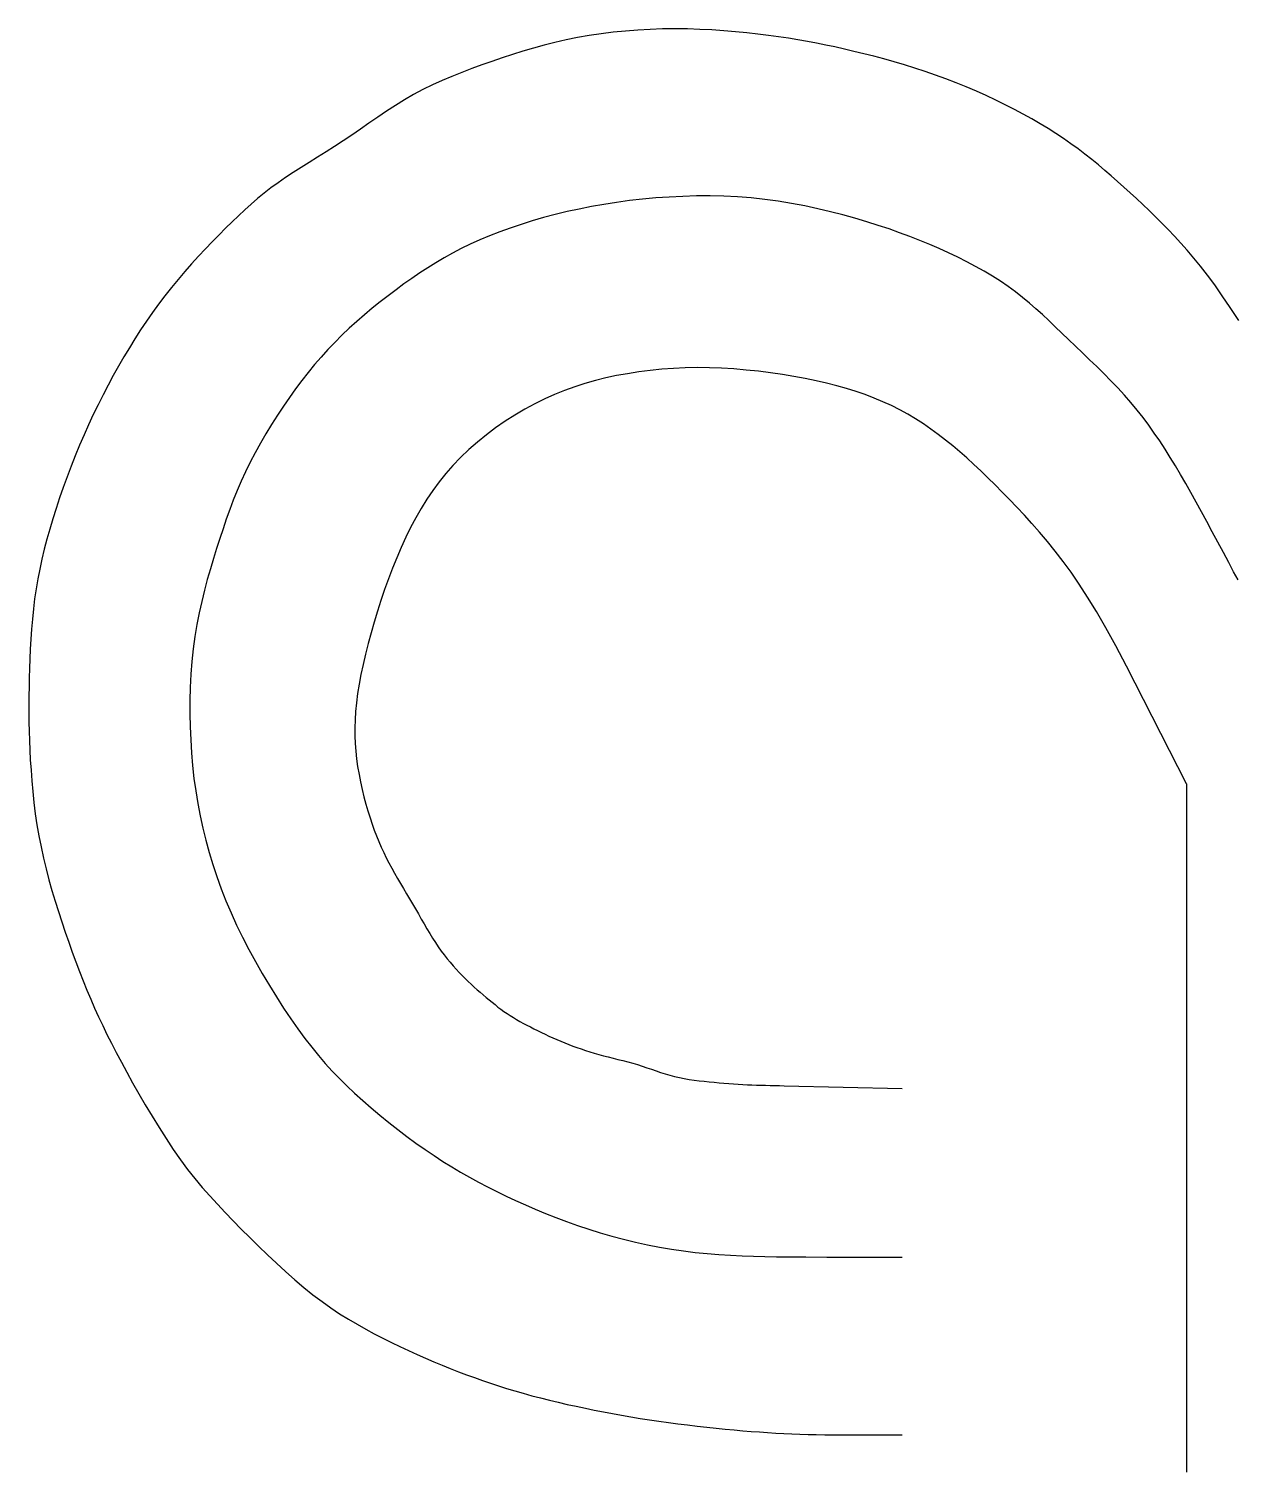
# Model space of a CAD drawing. Extents: x 3835738 to 4446688, y -234172 to 94826.
# Drawn here: x 4431171 to 4434269, y -59103 to -55398 of the extents above; entities that cross this region are included whole.
import ezdxf

# ---------------------------------------------------------------- set-up
doc = ezdxf.new("R2010")
doc.units = 0
doc.header["$LTSCALE"] = 1000
doc.header["$MEASUREMENT"] = 0
doc.layers.add('ELE_DIM', color=3, linetype='Continuous')
doc.layers.add('TK', color=7, linetype='Continuous')

# ---------------------------------------------------------------- blocks, each defined once
blk = doc.blocks.new('asdfasdfasdfasdfwfas')
at = {"layer": 'TK', "ltscale": 0.6}
for p, q in [((-48321.9, 186378.5), (-48334.3, 186377)), ((-48309.3, 186379.8), (-48321.9, 186378.5)), ((-48296.6, 186380.7), (-48309.3, 186379.8)), ((-48283.8, 186381.4), (-48296.6, 186380.7)), ((-48271, 186381.9), (-48283.8, 186381.4)), ((-48258.2, 186382), (-48271, 186381.9)), ((-48245.5, 186381.9), (-48258.2, 186382)), ((-48232.9, 186381.5), (-48245.5, 186381.9)), ((-48220.4, 186380.9), (-48232.9, 186381.5)), ((-48208.2, 186380), (-48220.4, 186380.9)), ((-48196.2, 186379.1), (-48208.2, 186380)), ((-48184.5, 186377.9), (-48196.2, 186379.1)), ((-48392.8, 186365.3), (-48403.8, 186362.2)), ((-48381.6, 186368.1), (-48392.8, 186365.3)), ((-48370.2, 186370.7), (-48381.6, 186368.1)), ((-48358.5, 186373.1), (-48370.2, 186370.7)), ((-48346.5, 186375.2), (-48358.5, 186373.1)), ((-48334.3, 186377), (-48346.5, 186375.2)), ((-48173.2, 186376.7), (-48184.5, 186377.9)), ((-48162.3, 186375.3), (-48173.2, 186376.7)), ((-48151.9, 186373.9), (-48162.3, 186375.3)), ((-48141.8, 186372.4), (-48151.9, 186373.9)), ((-48132, 186370.8), (-48141.8, 186372.4)), ((-48122.4, 186369.1), (-48132, 186370.8)), ((-48112.9, 186367.3), (-48122.4, 186369.1)), ((-48103.5, 186365.4), (-48112.9, 186367.3)), ((-48094, 186363.4), (-48103.5, 186365.4)), ((-48084.3, 186361.2), (-48094, 186363.4)), ((-48446.4, 186348.6), (-48456.8, 186345)), ((-48435.9, 186352.2), (-48446.4, 186348.6)), ((-48425.3, 186355.7), (-48435.9, 186352.2)), ((-48414.6, 186359), (-48425.3, 186355.7)), ((-48403.8, 186362.2), (-48414.6, 186359)), ((-48074.5, 186358.9), (-48084.3, 186361.2)), ((-48064.4, 186356.5), (-48074.5, 186358.9)), ((-48054.2, 186353.9), (-48064.4, 186356.5)), ((-48043.8, 186351.1), (-48054.2, 186353.9)), ((-48033.3, 186348.2), (-48043.8, 186351.1)), ((-48477.4, 186337.3), (-48487.5, 186333.2)), ((-48467.1, 186341.2), (-48477.4, 186337.3)), ((-48456.8, 186345), (-48467.1, 186341.2)), ((-48022.7, 186345), (-48033.3, 186348.2)), ((-48012.1, 186341.7), (-48022.7, 186345)), ((-48001.4, 186338.2), (-48012.1, 186341.7)), ((-47990.7, 186334.5), (-48001.4, 186338.2)), ((-47980.1, 186330.6), (-47990.7, 186334.5)), ((-48517.2, 186319.6), (-48526.8, 186314.5)), ((-48507.5, 186324.4), (-48517.2, 186319.6)), ((-48497.5, 186328.9), (-48507.5, 186324.4)), ((-48487.5, 186333.2), (-48497.5, 186328.9)), ((-47969.6, 186326.5), (-47980.1, 186330.6)), ((-47959.1, 186322.3), (-47969.6, 186326.5)), ((-47948.8, 186317.9), (-47959.1, 186322.3)), ((-48536.2, 186309), (-48545.5, 186303.3)), ((-48526.8, 186314.5), (-48536.2, 186309)), ((-47938.7, 186313.4), (-47948.8, 186317.9)), ((-47928.8, 186308.8), (-47938.7, 186313.4)), ((-47919.1, 186304.1), (-47928.8, 186308.8)), ((-47909.7, 186299.3), (-47919.1, 186304.1)), ((-48563.7, 186291.3), (-48572.7, 186285.1)), ((-48554.7, 186297.4), (-48563.7, 186291.3)), ((-48545.5, 186303.3), (-48554.7, 186297.4)), ((-47900.7, 186294.5), (-47909.7, 186299.3)), ((-47891.8, 186289.6), (-47900.7, 186294.5)), ((-47883.3, 186284.6), (-47891.8, 186289.6)), ((-48581.5, 186279), (-48590.4, 186272.9)), ((-48572.7, 186285.1), (-48581.5, 186279)), ((-47875, 186279.6), (-47883.3, 186284.6)), ((-47867, 186274.5), (-47875, 186279.6)), ((-47859.2, 186269.3), (-47867, 186274.5)), ((-48608, 186261.2), (-48616.8, 186255.7)), ((-48599.2, 186267), (-48608, 186261.2)), ((-48590.4, 186272.9), (-48599.2, 186267)), ((-47851.7, 186264), (-47859.2, 186269.3)), ((-47844.3, 186258.7), (-47851.7, 186264)), ((-48634, 186244.9), (-48642.4, 186239.7)), ((-48625.5, 186250.2), (-48634, 186244.9)), ((-48616.8, 186255.7), (-48625.5, 186250.2)), ((-47837.2, 186253.3), (-47844.3, 186258.7)), ((-47830.3, 186247.9), (-47837.2, 186253.3)), ((-47823.5, 186242.3), (-47830.3, 186247.9)), ((-48650.6, 186234.4), (-48658.5, 186229.2)), ((-48642.4, 186239.7), (-48650.6, 186234.4)), ((-47816.8, 186236.7), (-47823.5, 186242.3)), ((-47810.2, 186231.1), (-47816.8, 186236.7)), ((-47803.7, 186225.3), (-47810.2, 186231.1)), ((-48673.3, 186218.6), (-48680.3, 186213.2)), ((-48666, 186224), (-48673.3, 186218.6)), ((-48658.5, 186229.2), (-48666, 186224)), ((-47797.2, 186219.5), (-47803.7, 186225.3)), ((-47790.7, 186213.6), (-47797.2, 186219.5)), ((-48693.7, 186202), (-48700.2, 186196.1)), ((-48687.1, 186207.7), (-48693.7, 186202)), ((-48680.3, 186213.2), (-48687.1, 186207.7)), ((-48331.3, 186201.8), (-48344.2, 186199.5)), ((-48318.3, 186203.8), (-48331.3, 186201.8)), ((-48305.1, 186205.6), (-48318.3, 186203.8)), ((-48291.6, 186207.1), (-48305.1, 186205.6)), ((-48278, 186208.4), (-48291.6, 186207.1)), ((-48264.3, 186209.3), (-48278, 186208.4)), ((-48250.4, 186210), (-48264.3, 186209.3)), ((-48236.3, 186210.4), (-48250.4, 186210)), ((-48222.3, 186210.4), (-48236.3, 186210.4)), ((-48208.2, 186210.1), (-48222.3, 186210.4)), ((-48194.1, 186209.4), (-48208.2, 186210.1)), ((-48180, 186208.4), (-48194.1, 186209.4)), ((-48166, 186206.9), (-48180, 186208.4)), ((-48152.2, 186205), (-48166, 186206.9)), ((-48138.5, 186202.8), (-48152.2, 186205)), ((-48124.9, 186200.2), (-48138.5, 186202.8)), ((-47784.2, 186207.7), (-47790.7, 186213.6)), ((-47777.7, 186201.6), (-47784.2, 186207.7)), ((-47771.2, 186195.4), (-47777.7, 186201.6)), ((-48706.7, 186190.1), (-48713.2, 186183.8)), ((-48700.2, 186196.1), (-48706.7, 186190.1)), ((-48393.3, 186188.2), (-48405, 186184.8)), ((-48381.4, 186191.3), (-48393.3, 186188.2)), ((-48369.2, 186194.3), (-48381.4, 186191.3)), ((-48356.8, 186197), (-48369.2, 186194.3)), ((-48344.2, 186199.5), (-48356.8, 186197)), ((-48111.6, 186197.3), (-48124.9, 186200.2)), ((-48098.6, 186194.2), (-48111.6, 186197.3)), ((-48085.9, 186190.9), (-48098.6, 186194.2)), ((-48073.5, 186187.5), (-48085.9, 186190.9)), ((-48061.4, 186183.9), (-48073.5, 186187.5)), ((-47764.7, 186189.1), (-47771.2, 186195.4)), ((-47758.2, 186182.6), (-47764.7, 186189.1)), ((-48719.9, 186177.2), (-48726.7, 186170.4)), ((-48713.2, 186183.8), (-48719.9, 186177.2)), ((-48438.4, 186173.6), (-48448.8, 186169.5)), ((-48427.6, 186177.5), (-48438.4, 186173.6)), ((-48416.4, 186181.2), (-48427.6, 186177.5)), ((-48405, 186184.8), (-48416.4, 186181.2)), ((-48049.8, 186180.2), (-48061.4, 186183.9)), ((-48038.5, 186176.5), (-48049.8, 186180.2)), ((-48027.6, 186172.7), (-48038.5, 186176.5)), ((-48017, 186168.8), (-48027.6, 186172.7)), ((-47751.7, 186175.9), (-47758.2, 186182.6)), ((-47745.2, 186169.1), (-47751.7, 186175.9)), ((-48740.7, 186156), (-48747.7, 186148.5)), ((-48733.6, 186163.3), (-48740.7, 186156)), ((-48726.7, 186170.4), (-48733.6, 186163.3)), ((-48478, 186156.4), (-48486.9, 186151.7)), ((-48468.6, 186160.9), (-48478, 186156.4)), ((-48458.9, 186165.3), (-48468.6, 186160.9)), ((-48448.8, 186169.5), (-48458.9, 186165.3)), ((-48006.7, 186164.8), (-48017, 186168.8)), ((-47996.7, 186160.6), (-48006.7, 186164.8)), ((-47986.9, 186156.4), (-47996.7, 186160.6)), ((-47977.3, 186152), (-47986.9, 186156.4)), ((-47738.7, 186162), (-47745.2, 186169.1)), ((-47732.1, 186154.6), (-47738.7, 186162)), ((-48747.7, 186148.5), (-48754.8, 186140.7)), ((-48504.1, 186141.9), (-48512.3, 186136.7)), ((-48495.6, 186146.9), (-48504.1, 186141.9)), ((-48486.9, 186151.7), (-48495.6, 186146.9)), ((-47967.9, 186147.5), (-47977.3, 186152)), ((-47958.6, 186142.8), (-47967.9, 186147.5)), ((-47949.6, 186138), (-47958.6, 186142.8)), ((-47725.5, 186146.7), (-47732.1, 186154.6)), ((-47718.6, 186138.2), (-47725.5, 186146.7)), ((-48761.8, 186132.8), (-48768.8, 186124.7)), ((-48754.8, 186140.7), (-48761.8, 186132.8)), ((-48520.5, 186131.4), (-48528.6, 186125.8)), ((-48512.3, 186136.7), (-48520.5, 186131.4)), ((-47940.9, 186133.1), (-47949.6, 186138)), ((-47932.3, 186128), (-47940.9, 186133.1)), ((-47924.1, 186122.8), (-47932.3, 186128)), ((-47711.4, 186129), (-47718.6, 186138.2)), ((-47704, 186119), (-47711.4, 186129)), ((-48775.6, 186116.4), (-48782.2, 186108)), ((-48768.8, 186124.7), (-48775.6, 186116.4)), ((-48544.9, 186114.1), (-48553, 186108)), ((-48536.7, 186120.1), (-48544.9, 186114.1)), ((-48528.6, 186125.8), (-48536.7, 186120.1)), ((-47916.2, 186117.4), (-47924.1, 186122.8)), ((-47908.6, 186111.9), (-47916.2, 186117.4)), ((-47901.3, 186106.3), (-47908.6, 186111.9)), ((-47696.2, 186108), (-47704, 186119)), ((-48788.7, 186099.4), (-48795, 186090.7)), ((-48782.2, 186108), (-48788.7, 186099.4)), ((-48561.2, 186101.7), (-48569.3, 186095.1)), ((-48553, 186108), (-48561.2, 186101.7)), ((-47894.3, 186100.5), (-47901.3, 186106.3)), ((-47887.6, 186094.6), (-47894.3, 186100.5)), ((-47688, 186096), (-47696.2, 186108)), ((-48801.2, 186081.9), (-48807.2, 186072.9)), ((-48795, 186090.7), (-48801.2, 186081.9)), ((-48577.3, 186088.4), (-48585.2, 186081.6)), ((-48569.3, 186095.1), (-48577.3, 186088.4)), ((-47880.9, 186088.6), (-47887.6, 186094.6)), ((-47874.3, 186082.4), (-47880.9, 186088.6)), ((-47867.7, 186076), (-47874.3, 186082.4)), ((-47679.2, 186082.6), (-47688, 186096)), ((-48807.2, 186072.9), (-48813.1, 186063.8)), ((-48600.5, 186067.4), (-48607.8, 186060.1)), ((-48592.9, 186074.6), (-48600.5, 186067.4)), ((-48585.2, 186081.6), (-48592.9, 186074.6)), ((-47861, 186069.6), (-47867.7, 186076)), ((-47854.1, 186063), (-47861, 186069.6)), ((-48818.8, 186054.5), (-48824.5, 186045.1)), ((-48813.1, 186063.8), (-48818.8, 186054.5)), ((-48614.9, 186052.6), (-48621.8, 186045)), ((-48607.8, 186060.1), (-48614.9, 186052.6)), ((-47847.1, 186056.2), (-47854.1, 186063)), ((-47839.8, 186049.3), (-47847.1, 186056.2)), ((-48824.5, 186045.1), (-48830, 186035.6)), ((-48621.8, 186045), (-48628.5, 186037.2)), ((-47832.5, 186042.3), (-47839.8, 186049.3)), ((-47825.1, 186035.2), (-47832.5, 186042.3)), ((-48835.4, 186026), (-48840.7, 186016.1)), ((-48830, 186035.6), (-48835.4, 186026)), ((-48635.1, 186029.1), (-48641.6, 186020.9)), ((-48628.5, 186037.2), (-48635.1, 186029.1)), ((-48329.3, 186023.5), (-48340.1, 186020.8)), ((-48318.3, 186025.9), (-48329.3, 186023.5)), ((-48307, 186027.9), (-48318.3, 186025.9)), ((-48295.5, 186029.7), (-48307, 186027.9)), ((-48283.9, 186031.2), (-48295.5, 186029.7)), ((-48272, 186032.4), (-48283.9, 186031.2)), ((-48260, 186033.3), (-48272, 186032.4)), ((-48247.8, 186033.9), (-48260, 186033.3)), ((-48235.4, 186034.1), (-48247.8, 186033.9)), ((-48223, 186034), (-48235.4, 186034.1)), ((-48210.4, 186033.6), (-48223, 186034)), ((-48197.8, 186032.8), (-48210.4, 186033.6)), ((-48185.1, 186031.7), (-48197.8, 186032.8)), ((-48172.6, 186030.4), (-48185.1, 186031.7)), ((-48160.2, 186028.8), (-48172.6, 186030.4)), ((-48148, 186027), (-48160.2, 186028.8)), ((-48136.1, 186025), (-48148, 186027)), ((-48124.6, 186022.9), (-48136.1, 186025)), ((-48113.4, 186020.6), (-48124.6, 186022.9)), ((-47817.8, 186028), (-47825.1, 186035.2)), ((-47810.5, 186020.7), (-47817.8, 186028)), ((-48840.7, 186016.1), (-48845.8, 186006.2)), ((-48648, 186012.4), (-48654.3, 186003.6)), ((-48641.6, 186020.9), (-48648, 186012.4)), ((-48371.7, 186010.7), (-48382, 186006.6)), ((-48361.3, 186014.5), (-48371.7, 186010.7)), ((-48350.8, 186017.8), (-48361.3, 186014.5)), ((-48340.1, 186020.8), (-48350.8, 186017.8)), ((-48102.6, 186018.1), (-48113.4, 186020.6)), ((-48092.2, 186015.5), (-48102.6, 186018.1)), ((-48082.1, 186012.7), (-48092.2, 186015.5)), ((-48072.3, 186009.7), (-48082.1, 186012.7)), ((-48062.9, 186006.4), (-48072.3, 186009.7)), ((-47803.4, 186013.3), (-47810.5, 186020.7)), ((-47796.6, 186005.8), (-47803.4, 186013.3)), ((-48850.9, 185996.1), (-48855.8, 185985.9)), ((-48845.8, 186006.2), (-48850.9, 185996.1)), ((-48660.5, 185994.6), (-48666.7, 185985.3)), ((-48654.3, 186003.6), (-48660.5, 185994.6)), ((-48402.4, 185996.9), (-48412.6, 185991.4)), ((-48392.2, 186002), (-48402.4, 185996.9)), ((-48382, 186006.6), (-48392.2, 186002)), ((-48053.7, 186002.9), (-48062.9, 186006.4)), ((-48044.7, 185999.1), (-48053.7, 186002.9)), ((-48036, 185995.1), (-48044.7, 185999.1)), ((-48027.5, 185990.8), (-48036, 185995.1)), ((-47790, 185998.3), (-47796.6, 186005.8)), ((-47783.7, 185990.6), (-47790, 185998.3)), ((-48855.8, 185985.9), (-48860.6, 185975.5)), ((-48666.7, 185985.3), (-48672.7, 185975.8)), ((-48432.8, 185979), (-48442.6, 185972.3)), ((-48422.8, 185985.4), (-48432.8, 185979)), ((-48412.6, 185991.4), (-48422.8, 185985.4)), ((-48019.3, 185986.2), (-48027.5, 185990.8)), ((-48011.2, 185981.4), (-48019.3, 185986.2)), ((-48003.2, 185976.4), (-48011.2, 185981.4)), ((-47777.6, 185982.9), (-47783.7, 185990.6)), ((-47771.7, 185975), (-47777.6, 185982.9)), ((-48865.3, 185965), (-48869.9, 185954.4)), ((-48860.6, 185975.5), (-48865.3, 185965)), ((-48678.5, 185966.2), (-48684.1, 185956.5)), ((-48672.7, 185975.8), (-48678.5, 185966.2)), ((-48452.1, 185965.1), (-48461.3, 185957.7)), ((-48442.6, 185972.3), (-48452.1, 185965.1)), ((-47995.5, 185971.1), (-48003.2, 185976.4)), ((-47987.9, 185965.6), (-47995.5, 185971.1)), ((-47980.4, 185959.8), (-47987.9, 185965.6)), ((-47766, 185967), (-47771.7, 185975)), ((-47760.4, 185958.9), (-47766, 185967)), ((-48869.9, 185954.4), (-48874.3, 185943.6)), ((-48684.1, 185956.5), (-48689.5, 185946.7)), ((-48470.2, 185950), (-48478.5, 185942)), ((-48461.3, 185957.7), (-48470.2, 185950)), ((-47973, 185953.9), (-47980.4, 185959.8)), ((-47965.7, 185947.7), (-47973, 185953.9)), ((-47754.9, 185950.5), (-47760.4, 185958.9)), ((-47749.6, 185942), (-47754.9, 185950.5)), ((-48874.3, 185943.6), (-48878.6, 185932.8)), ((-48694.7, 185936.9), (-48699.5, 185927.2)), ((-48689.5, 185946.7), (-48694.7, 185936.9)), ((-48486.4, 185933.8), (-48493.8, 185925.5)), ((-48478.5, 185942), (-48486.4, 185933.8)), ((-47958.5, 185941.4), (-47965.7, 185947.7)), ((-47951.3, 185934.8), (-47958.5, 185941.4)), ((-47944.1, 185928), (-47951.3, 185934.8)), ((-47744.2, 185933.3), (-47749.6, 185942)), ((-48882.8, 185922), (-48886.8, 185911.1)), ((-48878.6, 185932.8), (-48882.8, 185922)), ((-48699.5, 185927.2), (-48703.9, 185917.5)), ((-48493.8, 185925.5), (-48500.7, 185916.8)), ((-47936.9, 185921), (-47944.1, 185928)), ((-47929.6, 185913.8), (-47936.9, 185921)), ((-47739, 185924.3), (-47744.2, 185933.3)), ((-47733.7, 185915.2), (-47739, 185924.3)), ((-48886.8, 185911.1), (-48890.6, 185900.3)), ((-48708.1, 185907.8), (-48712, 185898.1)), ((-48703.9, 185917.5), (-48708.1, 185907.8)), ((-48507.2, 185908), (-48513.4, 185898.9)), ((-48500.7, 185916.8), (-48507.2, 185908)), ((-47922.2, 185906.4), (-47929.6, 185913.8)), ((-47914.7, 185898.8), (-47922.2, 185906.4)), ((-47728.4, 185905.8), (-47733.7, 185915.2)), ((-47723.1, 185896.1), (-47728.4, 185905.8)), ((-48894.1, 185889.6), (-48897.5, 185879)), ((-48890.6, 185900.3), (-48894.1, 185889.6)), ((-48712, 185898.1), (-48715.7, 185888.4)), ((-48519.2, 185889.5), (-48524.7, 185879.9)), ((-48513.4, 185898.9), (-48519.2, 185889.5)), ((-47907.1, 185890.9), (-47914.7, 185898.8)), ((-47899.4, 185882.7), (-47907.1, 185890.9)), ((-47717.7, 185886.2), (-47723.1, 185896.1)), ((-48897.5, 185879), (-48900.6, 185868.4)), ((-48719.2, 185878.6), (-48722.6, 185868.7)), ((-48715.7, 185888.4), (-48719.2, 185878.6)), ((-48524.7, 185879.9), (-48529.9, 185870)), ((-47891.7, 185874.1), (-47899.4, 185882.7)), ((-47712.2, 185876), (-47717.7, 185886.2)), ((-47706.5, 185865.6), (-47712.2, 185876)), ((-48900.6, 185868.4), (-48903.5, 185858)), ((-48722.6, 185868.7), (-48725.9, 185858.7)), ((-48534.9, 185859.9), (-48539.7, 185849.5)), ((-48529.9, 185870), (-48534.9, 185859.9)), ((-47883.8, 185865.1), (-47891.7, 185874.1)), ((-47875.8, 185855.7), (-47883.8, 185865.1)), ((-47700.8, 185854.9), (-47706.5, 185865.6)), ((-48906.2, 185847.7), (-48908.6, 185837.5)), ((-48903.5, 185858), (-48906.2, 185847.7)), ((-48729.2, 185848.5), (-48732.4, 185838.1)), ((-48725.9, 185858.7), (-48729.2, 185848.5)), ((-48539.7, 185849.5), (-48544.2, 185838.9)), ((-47867.8, 185845.7), (-47875.8, 185855.7)), ((-47859.7, 185835.2), (-47867.8, 185845.7)), ((-47695.1, 185844.3), (-47700.8, 185854.9)), ((-48908.6, 185837.5), (-48910.8, 185827.3)), ((-48732.4, 185838.1), (-48735.6, 185827.5)), ((-48544.2, 185838.9), (-48548.5, 185828.1)), ((-47851.5, 185824), (-47859.7, 185835.2)), ((-47689.6, 185834.1), (-47695.1, 185844.3)), ((-47684.5, 185824.6), (-47689.6, 185834.1)), ((-48912.8, 185817.1), (-48914.5, 185806.9)), ((-48910.8, 185827.3), (-48912.8, 185817.1)), ((-48738.7, 185816.6), (-48741.7, 185805.5)), ((-48735.6, 185827.5), (-48738.7, 185816.6)), ((-48552.7, 185817.2), (-48556.6, 185806.2)), ((-48548.5, 185828.1), (-48552.7, 185817.2)), ((-47843.2, 185811.8), (-47851.5, 185824)), ((-47679.9, 185816.1), (-47684.5, 185824.6)), ((-48914.5, 185806.9), (-48916.1, 185796.6)), ((-48741.7, 185805.5), (-48744.5, 185794.1)), ((-48556.6, 185806.2), (-48560.4, 185795.1)), ((-47834.5, 185798.5), (-47843.2, 185811.8)), ((-48917.3, 185786.3), (-48918.4, 185775.9)), ((-48916.1, 185796.6), (-48917.3, 185786.3)), ((-48744.5, 185794.1), (-48747.1, 185782.4)), ((-48560.4, 185795.1), (-48563.9, 185784)), ((-47825.4, 185783.7), (-47834.5, 185798.5)), ((-48918.4, 185775.9), (-48919.3, 185765.6)), ((-48747.1, 185782.4), (-48749.4, 185770.4)), ((-48567.3, 185772.9), (-48570.5, 185761.8)), ((-48563.9, 185784), (-48567.3, 185772.9)), ((-47815.8, 185767.1), (-47825.4, 185783.7)), ((-48919.3, 185765.6), (-48920, 185755.3)), ((-48751.4, 185758), (-48753.1, 185745.3)), ((-48749.4, 185770.4), (-48751.4, 185758)), ((-48570.5, 185761.8), (-48573.5, 185750.8)), ((-47805.5, 185748.5), (-47815.8, 185767.1)), ((-48920.6, 185745.2), (-48921, 185735.1)), ((-48920, 185755.3), (-48920.6, 185745.2)), ((-48753.1, 185745.3), (-48754.5, 185732.4)), ((-48573.5, 185750.8), (-48576.2, 185740)), ((-47794.4, 185727.5), (-47805.5, 185748.5)), ((-48921, 185735.1), (-48921.4, 185725.3)), ((-48754.5, 185732.4), (-48755.5, 185719.2)), ((-48578.7, 185729.4), (-48580.9, 185719.1)), ((-48576.2, 185740), (-48578.7, 185729.4)), ((-47733, 185606.9), (-47794.4, 185727.5)), ((-48921.6, 185715.7), (-48921.8, 185706.4)), ((-48921.4, 185725.3), (-48921.6, 185715.7)), ((-48755.5, 185719.2), (-48756.2, 185705.8)), ((-48580.9, 185719.1), (-48582.8, 185709.1)), ((-48921.8, 185706.4), (-48922, 185697.2)), ((-48922, 185697.2), (-48922, 185688.2)), ((-48756.2, 185705.8), (-48756.5, 185692.3)), ((-48584.4, 185699.4), (-48585.6, 185690.1)), ((-48582.8, 185709.1), (-48584.4, 185699.4)), ((-48922, 185688.2), (-48922, 185679.2)), ((-48756.5, 185692.3), (-48756.6, 185678.8)), ((-48585.6, 185690.1), (-48586.5, 185681.2)), ((-48922, 185679.2), (-48921.9, 185670.1)), ((-48921.9, 185670.1), (-48921.7, 185660.8)), ((-48756.6, 185678.8), (-48756.3, 185665.3)), ((-48587, 185672.6), (-48587.3, 185664.3)), ((-48586.5, 185681.2), (-48587, 185672.6)), ((-48921.7, 185660.8), (-48921.4, 185651.3)), ((-48756.3, 185665.3), (-48755.8, 185651.9)), ((-48755.8, 185651.9), (-48754.9, 185638.6)), ((-48587.3, 185664.3), (-48587.2, 185656.2)), ((-48587.2, 185656.2), (-48586.9, 185648.1)), ((-48921.4, 185651.3), (-48921, 185641.5)), ((-48921, 185641.5), (-48920.5, 185631.3)), ((-48754.9, 185638.6), (-48753.8, 185625.5)), ((-48586.9, 185648.1), (-48586.3, 185640.2)), ((-48586.3, 185640.2), (-48585.4, 185632.3)), ((-48920.5, 185631.3), (-48919.8, 185620.7)), ((-48753.8, 185625.5), (-48752.4, 185612.4)), ((-48585.4, 185632.3), (-48584.3, 185624.4)), ((-48584.3, 185624.4), (-48582.9, 185616.5)), ((-48919.8, 185620.7), (-48919, 185609.9)), ((-48919, 185609.9), (-48918, 185598.8)), ((-48752.4, 185612.4), (-48750.6, 185599.5)), ((-48582.9, 185616.5), (-48581.4, 185608.7)), ((-48581.4, 185608.7), (-48579.7, 185601)), ((-48918, 185598.8), (-48916.8, 185587.5)), ((-48750.6, 185599.5), (-48748.5, 185586.7)), ((-48579.7, 185601), (-48577.8, 185593.4)), ((-48577.8, 185593.4), (-48575.8, 185586)), ((-47733, 185606.9), (-47733, 184900)), ((-48916.8, 185587.5), (-48915.4, 185576.1)), ((-48748.5, 185586.7), (-48746.1, 185574)), ((-48575.8, 185586), (-48573.7, 185578.9)), ((-48573.7, 185578.9), (-48571.6, 185572)), ((-48915.4, 185576.1), (-48913.7, 185564.7)), ((-48913.7, 185564.7), (-48911.7, 185553.2)), ((-48746.1, 185574), (-48743.4, 185561.3)), ((-48571.6, 185572), (-48569.4, 185565.4)), ((-48569.4, 185565.4), (-48567.2, 185559.2)), ((-48911.7, 185553.2), (-48909.5, 185541.9)), ((-48743.4, 185561.3), (-48740.3, 185548.8)), ((-48740.3, 185548.8), (-48736.9, 185536.3)), ((-48567.2, 185559.2), (-48564.9, 185553.2)), ((-48564.9, 185553.2), (-48562.5, 185547.4)), ((-48909.5, 185541.9), (-48907, 185530.6)), ((-48736.9, 185536.3), (-48733.1, 185523.9)), ((-48562.5, 185547.4), (-48560, 185541.7)), ((-48560, 185541.7), (-48557.5, 185536.2)), ((-48557.5, 185536.2), (-48554.9, 185530.8)), ((-48907, 185530.6), (-48904.3, 185519.4)), ((-48904.3, 185519.4), (-48901.4, 185508.3)), ((-48733.1, 185523.9), (-48729, 185511.5)), ((-48554.9, 185530.8), (-48552.1, 185525.5)), ((-48552.1, 185525.5), (-48549.3, 185520.2)), ((-48549.3, 185520.2), (-48546.3, 185514.9)), ((-48901.4, 185508.3), (-48898.3, 185497.2)), ((-48729, 185511.5), (-48724.5, 185499.1)), ((-48546.3, 185514.9), (-48543.3, 185509.7)), ((-48543.3, 185509.7), (-48540.2, 185504.4)), ((-48540.2, 185504.4), (-48537.1, 185499.2)), ((-48898.3, 185497.2), (-48895, 185486.4)), ((-48724.5, 185499.1), (-48719.6, 185486.7)), ((-48537.1, 185499.2), (-48534, 185493.9)), ((-48534, 185493.9), (-48530.9, 185488.7)), ((-48895, 185486.4), (-48891.7, 185475.6)), ((-48891.7, 185475.6), (-48888.2, 185464.9)), ((-48719.6, 185486.7), (-48714.3, 185474.3)), ((-48714.3, 185474.3), (-48708.6, 185461.8)), ((-48530.9, 185488.7), (-48527.9, 185483.5)), ((-48527.9, 185483.5), (-48524.9, 185478.3)), ((-48524.9, 185478.3), (-48521.9, 185473.1)), ((-48888.2, 185464.9), (-48884.7, 185454.4)), ((-48708.6, 185461.8), (-48702.6, 185449.4)), ((-48521.9, 185473.1), (-48519, 185467.9)), ((-48519, 185467.9), (-48516.1, 185462.9)), ((-48516.1, 185462.9), (-48513.2, 185457.9)), ((-48884.7, 185454.4), (-48881.1, 185444.1)), ((-48702.6, 185449.4), (-48696.1, 185436.8)), ((-48513.2, 185457.9), (-48510.3, 185453)), ((-48510.3, 185453), (-48507.4, 185448.3)), ((-48507.4, 185448.3), (-48504.4, 185443.7)), ((-48881.1, 185444.1), (-48877.5, 185433.9)), ((-48877.5, 185433.9), (-48873.8, 185423.9)), ((-48696.1, 185436.8), (-48689.3, 185424.3)), ((-48504.4, 185443.7), (-48501.5, 185439.3)), ((-48501.5, 185439.3), (-48498.5, 185435.1)), ((-48498.5, 185435.1), (-48495.4, 185431.1)), ((-48495.4, 185431.1), (-48492.4, 185427.2)), ((-48873.8, 185423.9), (-48870.1, 185414)), ((-48689.3, 185424.3), (-48682.3, 185411.9)), ((-48492.4, 185427.2), (-48489.3, 185423.5)), ((-48489.3, 185423.5), (-48486.2, 185419.9)), ((-48486.2, 185419.9), (-48483.1, 185416.5)), ((-48483.1, 185416.5), (-48480, 185413.1)), ((-48870.1, 185414), (-48866.3, 185404.3)), ((-48866.3, 185404.3), (-48862.4, 185394.8)), ((-48682.3, 185411.9), (-48675, 185399.7)), ((-48480, 185413.1), (-48476.9, 185409.9)), ((-48476.9, 185409.9), (-48473.8, 185406.8)), ((-48473.8, 185406.8), (-48470.7, 185403.8)), ((-48470.7, 185403.8), (-48467.6, 185400.9)), ((-48467.6, 185400.9), (-48464.5, 185398.1)), ((-48862.4, 185394.8), (-48858.5, 185385.6)), ((-48858.5, 185385.6), (-48854.5, 185376.5)), ((-48675, 185399.7), (-48667.7, 185387.9)), ((-48667.7, 185387.9), (-48660.3, 185376.4)), ((-48464.5, 185398.1), (-48461.4, 185395.3)), ((-48461.4, 185395.3), (-48458.3, 185392.7)), ((-48458.3, 185392.7), (-48455.3, 185390)), ((-48455.3, 185390), (-48452.3, 185387.4)), ((-48452.3, 185387.4), (-48449.3, 185384.9)), ((-48854.5, 185376.5), (-48850.4, 185367.5)), ((-48660.3, 185376.4), (-48652.9, 185365.5)), ((-48449.3, 185384.9), (-48446.2, 185382.4)), ((-48446.2, 185382.4), (-48443.2, 185380)), ((-48443.2, 185380), (-48440.2, 185377.6)), ((-48440.2, 185377.6), (-48437.1, 185375.3)), ((-48437.1, 185375.3), (-48434, 185373.1)), ((-48434, 185373.1), (-48430.8, 185370.9)), ((-48430.8, 185370.9), (-48427.6, 185368.8)), ((-48850.4, 185367.5), (-48846.2, 185358.5)), ((-48846.2, 185358.5), (-48841.8, 185349.5)), ((-48652.9, 185365.5), (-48645.6, 185355.1)), ((-48427.6, 185368.8), (-48424.3, 185366.7)), ((-48424.3, 185366.7), (-48421, 185364.7)), ((-48421, 185364.7), (-48417.6, 185362.8)), ((-48417.6, 185362.8), (-48414.1, 185360.8)), ((-48414.1, 185360.8), (-48410.6, 185359)), ((-48410.6, 185359), (-48406.9, 185357.1)), ((-48406.9, 185357.1), (-48403.2, 185355.2)), ((-48841.8, 185349.5), (-48837.1, 185340.3)), ((-48645.6, 185355.1), (-48638.5, 185345.4)), ((-48638.5, 185345.4), (-48631.5, 185336.4)), ((-48403.2, 185355.2), (-48399.5, 185353.4)), ((-48399.5, 185353.4), (-48395.6, 185351.5)), ((-48395.6, 185351.5), (-48391.7, 185349.6)), ((-48391.7, 185349.6), (-48387.8, 185347.8)), ((-48387.8, 185347.8), (-48383.8, 185346)), ((-48383.8, 185346), (-48379.7, 185344.2)), ((-48379.7, 185344.2), (-48375.6, 185342.5)), ((-48375.6, 185342.5), (-48371.5, 185340.8)), ((-48371.5, 185340.8), (-48367.4, 185339.1)), ((-48837.1, 185340.3), (-48832.2, 185330.8)), ((-48832.2, 185330.8), (-48827, 185320.9)), ((-48631.5, 185336.4), (-48624.5, 185327.8)), ((-48624.5, 185327.8), (-48617.5, 185319.6)), ((-48367.4, 185339.1), (-48363.2, 185337.5)), ((-48363.2, 185337.5), (-48359, 185336)), ((-48359, 185336), (-48354.7, 185334.5)), ((-48354.7, 185334.5), (-48350.4, 185333)), ((-48350.4, 185333), (-48345.9, 185331.6)), ((-48345.9, 185331.6), (-48341.4, 185330.2)), ((-48341.4, 185330.2), (-48336.7, 185328.9)), ((-48336.7, 185328.9), (-48331.9, 185327.6)), ((-48331.9, 185327.6), (-48327, 185326.3)), ((-48327, 185326.3), (-48322, 185325.1)), ((-48827, 185320.9), (-48821.4, 185310.6)), ((-48617.5, 185319.6), (-48610.3, 185311.8)), ((-48610.3, 185311.8), (-48603, 185304.1)), ((-48322, 185325.1), (-48316.9, 185323.8)), ((-48316.9, 185323.8), (-48311.9, 185322.6)), ((-48311.9, 185322.6), (-48306.8, 185321.2)), ((-48306.8, 185321.2), (-48301.8, 185319.9)), ((-48301.8, 185319.9), (-48296.9, 185318.4)), ((-48296.9, 185318.4), (-48292, 185316.9)), ((-48292, 185316.9), (-48287.2, 185315.3)), ((-48287.2, 185315.3), (-48282.5, 185313.7)), ((-48282.5, 185313.7), (-48277.8, 185312.1)), ((-48277.8, 185312.1), (-48273.1, 185310.5)), ((-48821.4, 185310.6), (-48815.4, 185299.8)), ((-48815.4, 185299.8), (-48809, 185288.6)), ((-48603, 185304.1), (-48595.4, 185296.6)), ((-48595.4, 185296.6), (-48587.5, 185289.1)), ((-48273.1, 185310.5), (-48268.4, 185309)), ((-48268.4, 185309), (-48263.6, 185307.6)), ((-48263.6, 185307.6), (-48258.7, 185306.3)), ((-48258.7, 185306.3), (-48253.8, 185305.1)), ((-48253.8, 185305.1), (-48248.8, 185304.2)), ((-48248.8, 185304.2), (-48243.7, 185303.3)), ((-48243.7, 185303.3), (-48238.6, 185302.6)), ((-48238.6, 185302.6), (-48233.4, 185301.9)), ((-48233.4, 185301.9), (-48228.3, 185301.3)), ((-48228.3, 185301.3), (-48223.2, 185300.8)), ((-48223.2, 185300.8), (-48218.1, 185300.3)), ((-48218.1, 185300.3), (-48213.1, 185299.9)), ((-48213.1, 185299.9), (-48208.1, 185299.4)), ((-48208.1, 185299.4), (-48203.2, 185299)), ((-48203.2, 185299), (-48198.3, 185298.7)), ((-48198.3, 185298.7), (-48193.5, 185298.3)), ((-48193.5, 185298.3), (-48188.7, 185298)), ((-48188.7, 185298), (-48184, 185297.8)), ((-48184, 185297.8), (-48179.3, 185297.6)), ((-48179.3, 185297.6), (-48174.7, 185297.4)), ((-48174.7, 185297.4), (-48170, 185297.3)), ((-48170, 185297.3), (-48165.4, 185297.2)), ((-48165.4, 185297.2), (-48160.7, 185297.1)), ((-48160.7, 185297.1), (-48155.9, 185297)), ((-48155.9, 185297), (-48151.1, 185296.9)), ((-48151.1, 185296.9), (-48146.2, 185296.8)), ((-48146.2, 185296.8), (-48025, 185293.9)), ((-48809, 185288.6), (-48802.4, 185277.1)), ((-48587.5, 185289.1), (-48579.1, 185281.6)), ((-48579.1, 185281.6), (-48570.5, 185274)), ((-48802.4, 185277.1), (-48795.5, 185265.4)), ((-48570.5, 185274), (-48561.6, 185266.5)), ((-48795.5, 185265.4), (-48788.3, 185253.9)), ((-48788.3, 185253.9), (-48781.1, 185242.5)), ((-48561.6, 185266.5), (-48552.4, 185259)), ((-48552.4, 185259), (-48543.1, 185251.8)), ((-48781.1, 185242.5), (-48773.7, 185231.4)), ((-48543.1, 185251.8), (-48533.8, 185244.6)), ((-48533.8, 185244.6), (-48524.4, 185237.8)), ((-48524.4, 185237.8), (-48515.1, 185231.2)), ((-48773.7, 185231.4), (-48766.3, 185220.8)), ((-48515.1, 185231.2), (-48505.8, 185225)), ((-48505.8, 185225), (-48496.7, 185219.1)), ((-48766.3, 185220.8), (-48758.9, 185210.8)), ((-48758.9, 185210.8), (-48751.4, 185201.4)), ((-48496.7, 185219.1), (-48487.6, 185213.4)), ((-48487.6, 185213.4), (-48478.5, 185208)), ((-48478.5, 185208), (-48469.3, 185202.8)), ((-48751.4, 185201.4), (-48743.9, 185192.3)), ((-48469.3, 185202.8), (-48460.1, 185197.8)), ((-48460.1, 185197.8), (-48450.8, 185193)), ((-48450.8, 185193), (-48441.4, 185188.2)), ((-48743.9, 185192.3), (-48736.2, 185183.6)), ((-48736.2, 185183.6), (-48728.4, 185175)), ((-48441.4, 185188.2), (-48431.8, 185183.5)), ((-48431.8, 185183.5), (-48422, 185178.9)), ((-48422, 185178.9), (-48412, 185174.4)), ((-48728.4, 185175), (-48720.4, 185166.6)), ((-48720.4, 185166.6), (-48712.2, 185158.1)), ((-48412, 185174.4), (-48401.8, 185169.9)), ((-48401.8, 185169.9), (-48391.4, 185165.6)), ((-48391.4, 185165.6), (-48380.7, 185161.4)), ((-48712.2, 185158.1), (-48703.8, 185149.6)), ((-48703.8, 185149.6), (-48695.1, 185140.9)), ((-48380.7, 185161.4), (-48369.7, 185157.3)), ((-48369.7, 185157.3), (-48358.5, 185153.3)), ((-48358.5, 185153.3), (-48347, 185149.5)), ((-48347, 185149.5), (-48335.2, 185145.8)), ((-48695.1, 185140.9), (-48686.1, 185132.1)), ((-48335.2, 185145.8), (-48323.3, 185142.4)), ((-48323.3, 185142.4), (-48311.1, 185139.1)), ((-48311.1, 185139.1), (-48298.9, 185136.1)), ((-48298.9, 185136.1), (-48286.6, 185133.4)), ((-48286.6, 185133.4), (-48274.3, 185131)), ((-48686.1, 185132.1), (-48677, 185123.2)), ((-48677, 185123.2), (-48667.7, 185114.5)), ((-48274.3, 185131), (-48261.9, 185128.8)), ((-48261.9, 185128.8), (-48249.7, 185127.1)), ((-48249.7, 185127.1), (-48237.5, 185125.6)), ((-48237.5, 185125.6), (-48225.3, 185124.4)), ((-48225.3, 185124.4), (-48213.3, 185123.5)), ((-48213.3, 185123.5), (-48201.3, 185122.7)), ((-48201.3, 185122.7), (-48189.5, 185122.2)), ((-48189.5, 185122.2), (-48177.7, 185121.7)), ((-48177.7, 185121.7), (-48166, 185121.4)), ((-48166, 185121.4), (-48154.2, 185121.2)), ((-48154.2, 185121.2), (-48140.8, 185121)), ((-48140.8, 185121), (-48124.1, 185120.9)), ((-48124.1, 185120.9), (-48102.4, 185120.8)), ((-48102.4, 185120.8), (-48074.1, 185120.7)), ((-48074.1, 185120.7), (-48037.4, 185120.7)), ((-48037.4, 185120.7), (-48025, 185120.7)), ((-48667.7, 185114.5), (-48658.3, 185105.9)), ((-48658.3, 185105.9), (-48648.9, 185097.5)), ((-48648.9, 185097.5), (-48639.5, 185089.6)), ((-48639.5, 185089.6), (-48630.2, 185082.1)), ((-48630.2, 185082.1), (-48620.9, 185075.1)), ((-48620.9, 185075.1), (-48611.8, 185068.7)), ((-48611.8, 185068.7), (-48602.8, 185062.7)), ((-48602.8, 185062.7), (-48593.8, 185057)), ((-48593.8, 185057), (-48584.9, 185051.8)), ((-48584.9, 185051.8), (-48576, 185046.8)), ((-48576, 185046.8), (-48567.2, 185042.1)), ((-48567.2, 185042.1), (-48558.4, 185037.6)), ((-48558.4, 185037.6), (-48549.6, 185033.2)), ((-48549.6, 185033.2), (-48540.8, 185028.9)), ((-48540.8, 185028.9), (-48532, 185024.8)), ((-48532, 185024.8), (-48523.3, 185020.9)), ((-48523.3, 185020.9), (-48514.6, 185017.1)), ((-48514.6, 185017.1), (-48506, 185013.4)), ((-48506, 185013.4), (-48497.5, 185009.8)), ((-48497.5, 185009.8), (-48489.1, 185006.4)), ((-48489.1, 185006.4), (-48480.8, 185003.1)), ((-48480.8, 185003.1), (-48472.5, 185000)), ((-48472.5, 185000), (-48464.4, 184997)), ((-48464.4, 184997), (-48456.2, 184994.1)), ((-48456.2, 184994.1), (-48448, 184991.3)), ((-48448, 184991.3), (-48439.7, 184988.6)), ((-48439.7, 184988.6), (-48431.4, 184986)), ((-48431.4, 184986), (-48422.8, 184983.4)), ((-48422.8, 184983.4), (-48414.2, 184980.9)), ((-48414.2, 184980.9), (-48405.4, 184978.5)), ((-48405.4, 184978.5), (-48396.4, 184976.2)), ((-48396.4, 184976.2), (-48387.3, 184974)), ((-48387.3, 184974), (-48378.2, 184971.8)), ((-48378.2, 184971.8), (-48369, 184969.6)), ((-48369, 184969.6), (-48359.7, 184967.6)), ((-48359.7, 184967.6), (-48350.4, 184965.6)), ((-48350.4, 184965.6), (-48341.2, 184963.7)), ((-48341.2, 184963.7), (-48331.9, 184961.8)), ((-48331.9, 184961.8), (-48322.5, 184960.1)), ((-48322.5, 184960.1), (-48313.2, 184958.4)), ((-48313.2, 184958.4), (-48303.7, 184956.7)), ((-48303.7, 184956.7), (-48294.2, 184955.2)), ((-48294.2, 184955.2), (-48284.6, 184953.7)), ((-48284.6, 184953.7), (-48274.9, 184952.2)), ((-48274.9, 184952.2), (-48265.1, 184950.9)), ((-48265.1, 184950.9), (-48255.3, 184949.6)), ((-48255.3, 184949.6), (-48245.4, 184948.4)), ((-48245.4, 184948.4), (-48235.6, 184947.2)), ((-48235.6, 184947.2), (-48225.8, 184946.2)), ((-48225.8, 184946.2), (-48216.2, 184945.2)), ((-48216.2, 184945.2), (-48206.8, 184944.2)), ((-48206.8, 184944.2), (-48197.6, 184943.3)), ((-48197.6, 184943.3), (-48188.7, 184942.5)), ((-48188.7, 184942.5), (-48180, 184941.8)), ((-48180, 184941.8), (-48171.5, 184941.2)), ((-48171.5, 184941.2), (-48163.2, 184940.6)), ((-48163.2, 184940.6), (-48154.9, 184940)), ((-48154.9, 184940), (-48146.7, 184939.6)), ((-48146.7, 184939.6), (-48138.4, 184939.2)), ((-48138.4, 184939.2), (-48130.1, 184938.9)), ((-48130.1, 184938.9), (-48121.7, 184938.6)), ((-48121.7, 184938.6), (-48113.2, 184938.5)), ((-48113.2, 184938.5), (-48104.5, 184938.3)), ((-48104.5, 184938.3), (-48095.6, 184938.2)), ((-48095.6, 184938.2), (-48086.5, 184938.2)), ((-48086.5, 184938.2), (-48077.2, 184938.2)), ((-48077.2, 184938.2), (-48067.7, 184938.2)), ((-48067.7, 184938.2), (-48057.9, 184938.2)), ((-48057.9, 184938.2), (-48047.9, 184938.2)), ((-48047.9, 184938.2), (-48037.9, 184938.2)), ((-48037.9, 184938.2), (-48028, 184938.2)), ((-48028, 184938.2), (-48025, 184938.2))]:
    blk.add_line(p, q, dxfattribs=at)
blk = doc.blocks.new('A$C19C30915')
at = {"xscale": 2.5, "yscale": 2.5, "zscale": 2.5}
blk.add_blockref('asdfasdfasdfasdfwfas', (479913.1, -287243.4), dxfattribs=at)

msp = doc.modelspace()

# ---------------------------------------------------------------- block references
at = {"layer": 'ELE_DIM'}
msp.add_blockref('A$C19C30915', (4073563.4, -234109.7), dxfattribs=at)

doc.saveas('drawing.dxf')
